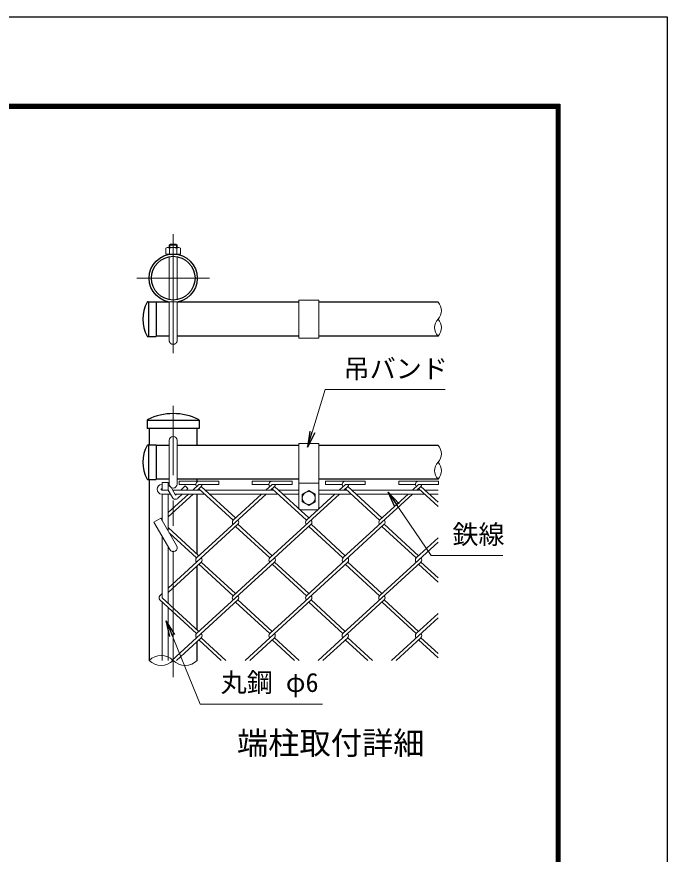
# Model space of a CAD drawing. Units: millimetres, scale not verified. Extents: x -4200 to 4200, y -2970 to 2970.
# Drawn here: x 2563 to 4200, y 861 to 2970 of the extents above; entities that cross this region are included whole.
import ezdxf
from ezdxf.enums import TextEntityAlignment as Align

# ---------------------------------------------------------------- set-up
doc = ezdxf.new("R2010")
doc.units = ezdxf.units.MM
doc.header["$LTSCALE"] = 10
doc.linetypes.add('DASHED', pattern=[7.5, 6, -1.5])
doc.linetypes.add('USER1', pattern=[50.8, 31.75, -6.35, 6.35, -6.35])
for name, color, linetype, lineweight in [('0-0_D-STR1', 1, 'Continuous', 25), ('0-2_D-STR3', 3, 'Continuous', 13), ('0-3_D-STR2', 7, 'Continuous', 13), ('0-4_D-BMK', 2, 'USER1', 13), ('0-5_D-STR-DIM', 7, 'Continuous', 13), ('0-A_D-STR-TXT', 7, 'Continuous', 13), ('0-B_D-TTL-TXT', 7, 'Continuous', 25), ('0-C_D-TTL', 7, 'Continuous', 25)]:
    doc.layers.add(name, color=color, linetype=linetype, lineweight=lineweight)
doc.layers.add('0-6_0', color=7, linetype='Continuous')
doc.styles.add('ＭＳ ゴシック', font='')
doc.styles.get('ＭＳ ゴシック').set_extended_font_data('MS Gothic')

# ---------------------------------------------------------------- blocks, each defined once
blk = doc.blocks.new('_Open')
at = {"layer": '0-6_0'}
blk.add_line((-10, 1.667), (0, 0), dxfattribs=at)
blk.add_lwpolyline([(-10, -1.667), (0, 0), (-10, 0)], dxfattribs=at)

msp = doc.modelspace()

# ---------------------------------------------------------------- linework, layer by layer
at = {"layer": '0-0_D-STR1'}
for p, q in [((2893.47, 2252.42), (2914.3, 2252.42)), ((2894.3, 2252.42), (2894.3, 2164.92)), ((2914.3, 2252.42), (2914.3, 2164.92)), ((2946.8, 2251.17), (2914.3, 2251.17)), ((3273.07, 2251.17), (2966.8, 2251.17)), ((3623.46, 2251.17), (3323.07, 2251.17)), ((2893.47, 2164.92), (2914.3, 2164.92)), ((2946.8, 2166.17), (2914.3, 2166.17)), ((3273.07, 2166.17), (2966.8, 2166.17)), ((3623.46, 2166.17), (3323.07, 2166.17)), ((2891.55, 1954.11), (2891.55, 1933.28)), ((3022.05, 1953.28), (2891.55, 1953.28)), ((3022.05, 1954.11), (3022.05, 1933.28)), ((3022.05, 1933.28), (2891.55, 1933.28)), ((2896.05, 1933.28), (2896.05, 1892.03)), ((3017.55, 1890.78), (3017.55, 1933.28)), ((2893.47, 1892.03), (2914.3, 1892.03)), ((2894.3, 1892.03), (2894.3, 1804.53)), ((2914.3, 1892.03), (2914.3, 1804.53)), ((2946.8, 1890.78), (2914.3, 1890.78)), ((3273.07, 1890.78), (2966.8, 1890.78)), ((3623.46, 1890.78), (3323.07, 1890.78)), ((2893.47, 1804.53), (2914.3, 1804.53)), ((2896.05, 1804.53), (2896.05, 1349.11)), ((2946.8, 1805.78), (2914.3, 1805.78)), ((3273.07, 1805.78), (2966.8, 1805.78)), ((3017.55, 1800.52), (3017.55, 1805.78)), ((3623.46, 1805.78), (3323.07, 1805.78)), ((3017.55, 1616.64), (3017.55, 1768.28)), ((3017.55, 1426.04), (3017.55, 1587.77)), ((3017.55, 1349.11), (3017.55, 1397.17))]:
    msp.add_line(p, q, dxfattribs=at)
for radius in [60.75, 55]:
    msp.add_circle((2956.8, 2311.92), radius, dxfattribs=at)
for centre, radius, start, end in [((2969.86, 2208.67), 89.31, 151.52136, 208.47864), ((2893.47, 2249.92), 2.5, 90, 147.70173), ((2893.47, 2167.42), 2.5, 212.29827, 270), ((2956.8, 1822.43), 148.34, 64.40505, 115.59495), ((2894.05, 1954.11), 2.5, 122.29827, 180), ((3019.55, 1954.11), 2.5, 0, 57.70173), ((2969.86, 1848.28), 89.31, 151.52136, 208.47864), ((2893.47, 1889.53), 2.5, 90, 147.70173), ((2893.47, 1807.03), 2.5, 212.29827, 270)]:
    msp.add_arc(centre, radius, start, end, dxfattribs=at)
at = {"layer": '0-2_D-STR3'}
for p, q in [((2938.05, 2372.67), (2938.05, 2387.17)), ((2941.99, 2388.92), (2970.91, 2388.92)), ((2946.8, 2388.92), (2946.8, 2394.74)), ((2947.42, 2387.17), (2947.42, 2372.67)), ((2948.55, 2388.92), (2948.55, 2396.49)), ((2949.8, 2397.74), (2963.8, 2397.74)), ((2966.8, 2394.74), (2963.8, 2397.74)), ((2965.05, 2388.92), (2965.05, 2396.49)), ((2966.17, 2387.17), (2966.17, 2372.67)), ((2966.8, 2388.92), (2966.8, 2394.74)), ((2975.55, 2372.67), (2975.55, 2387.17)), ((2938.05, 2372.67), (2975.55, 2372.67)), ((2946.8, 2371.84), (2946.8, 2372.67)), ((2946.8, 2257.83), (2946.8, 2366)), ((2966.8, 2371.84), (2966.8, 2372.67)), ((2966.8, 2257.83), (2966.8, 2366)), ((2946.8, 2155.24), (2946.8, 2252)), ((2966.8, 2155.24), (2966.8, 2252)), ((3273.07, 2256.17), (3273.07, 2161.17)), ((3323.07, 2256.17), (3273.07, 2256.17)), ((3323.07, 2256.17), (3323.07, 2161.17)), ((3323.07, 2161.17), (3273.07, 2161.17)), ((2946.8, 1793.28), (2946.8, 1903.28)), ((2966.8, 1793.28), (2966.8, 1903.28)), ((3273.07, 1895.78), (3273.07, 1733.28)), ((3323.07, 1895.78), (3273.07, 1895.78)), ((3323.07, 1895.78), (3323.07, 1733.28)), ((2929.3, 1778.28), (2929.3, 1797.03)), ((2929.3, 1797.03), (2944.3, 1797.03)), ((2944.3, 1778.28), (2944.3, 1797.03)), ((3323.07, 1795.78), (3273.07, 1795.78)), ((2928.05, 1792.03), (2929.3, 1792.03)), ((2928.05, 1782.03), (2929.3, 1782.03)), ((2928.05, 1778.28), (2944.3, 1778.28)), ((2944.3, 1778.28), (2955.12, 1759.46)), ((2955.83, 1778.28), (3025.43, 1778.28)), ((2975.72, 1778.28), (2987.03, 1789.33)), ((3037.28, 1778.28), (3209.75, 1778.28)), ((3221.6, 1778.28), (3273.07, 1778.28)), ((3281.82, 1767.63), (3298.07, 1777.03)), ((3298.07, 1777.03), (3314.32, 1767.63)), ((3323.07, 1778.28), (3394.07, 1778.28)), ((3405.91, 1778.28), (3578.39, 1778.28)), ((3590.23, 1778.28), (3623.46, 1778.28)), ((2928.05, 1768.28), (2950.05, 1768.28)), ((2929.3, 1700.91), (2929.3, 1768.28)), ((2944.3, 1674.93), (2944.3, 1768.28)), ((2961.59, 1768.28), (3036.35, 1768.28)), ((2968.82, 1757.56), (2979.79, 1768.28)), ((3048.19, 1768.28), (3220.67, 1768.28)), ((3232.51, 1768.28), (3273.07, 1768.28)), ((3281.82, 1767.63), (3281.82, 1748.92)), ((3314.32, 1767.63), (3314.32, 1748.92)), ((3323.07, 1768.28), (3404.99, 1768.28)), ((3416.83, 1768.28), (3589.31, 1768.28)), ((3601.15, 1768.28), (3623.46, 1768.28)), ((3318.07, 1728.28), (3278.07, 1728.28)), ((2908.32, 1697.25), (2925.64, 1707.25)), ((2908.32, 1697.25), (2948.14, 1628.28)), ((2925.64, 1707.25), (2965.46, 1638.28)), ((2929.3, 1506.9), (2929.3, 1660.91)), ((2944.3, 1493.16), (2944.3, 1634.93)), ((2929.3, 1349.11), (2929.3, 1496.05)), ((2944.3, 1349.11), (2944.3, 1482.31))]:
    msp.add_line(p, q, dxfattribs=at)
for points in [[(2949.8, 2397.74), (2946.8, 2394.74), (2966.8, 2394.74)], [(2954.41, 1780.75), (2962.99, 1765.84), (2965.48, 1768.28)], [(2990.03, 1778.28), (2994.02, 1782.18), (2987.03, 1789.33)], [(3281.82, 1748.92), (3298.07, 1739.53), (3314.32, 1748.92)]]:
    msp.add_lwpolyline(points, dxfattribs=at)
msp.add_circle((3298.07, 1758.28), 16.23, dxfattribs=at)
for centre, radius, start, end in [((2942.73, 2381.92), 7.04, 48.21899, 131.78101), ((2956.8, 2362.93), 25.99, 68.85295, 111.14705), ((2970.86, 2381.77), 7.15, 49.0514, 130.9486), ((2956.8, 1903.28), 10, 0, 180), ((2956.8, 1793.28), 10, 180, 0), ((2928.05, 1780.15), 11.88, 90, 270), ((2928.05, 1780.15), 1.88, 90, 270), ((2934.91, 1769.53), 22.5, 29.90854, 65.34129), ((2962.71, 1763.82), 8.75, 209.90854, 314.33561), ((3278.07, 1733.28), 5, 180, 270), ((3318.07, 1733.28), 5, 270, 0), ((2956.8, 1633.28), 10, 210, 30)]:
    msp.add_arc(centre, radius, start, end, dxfattribs=at)
at = {"layer": '0-2_D-STR3', "linetype": 'DASHED'}
msp.add_arc((2956.8, 2155.24), 10, 180, 0, dxfattribs=at)
at = {"layer": '0-3_D-STR2'}
for p, q in [((2971.74, 1800.52), (3071.74, 1800.52)), ((2971.74, 1792.52), (2971.74, 1800.52)), ((3155.91, 1800.65), (3255.91, 1800.65)), ((3155.91, 1792.65), (3155.91, 1800.65)), ((3340.23, 1800.65), (3440.23, 1800.65)), ((3340.23, 1792.65), (3340.23, 1800.65)), ((3524.55, 1800.65), (3624.55, 1800.65)), ((3524.55, 1792.65), (3524.55, 1800.65)), ((3624.55, 1792.65), (3624.55, 1800.65)), ((2971.74, 1792.52), (3013.71, 1792.52)), ((3021.44, 1792.52), (3005.9, 1778.28)), ((3027.51, 1787.23), (3017.74, 1778.28)), ((3107.83, 1702.78), (3021.59, 1781.8)), ((3113.75, 1708.2), (3027.51, 1787.23)), ((3155.91, 1792.65), (3197.88, 1792.65)), ((3205.91, 1792.65), (3190.22, 1778.28)), ((3211.83, 1787.23), (3202.06, 1778.28)), ((3292.15, 1702.78), (3205.91, 1781.8)), ((3298.07, 1708.2), (3211.83, 1787.23)), ((3340.23, 1792.65), (3382.2, 1792.65)), ((3390.23, 1792.65), (3374.54, 1778.28)), ((3396.15, 1787.23), (3386.38, 1778.28)), ((3476.47, 1702.78), (3390.23, 1781.8)), ((3482.39, 1708.2), (3396.15, 1787.23)), ((3524.55, 1792.65), (3566.52, 1792.65)), ((3574.55, 1792.65), (3558.86, 1778.28)), ((3580.32, 1787.36), (3570.41, 1778.28)), ((3623.46, 1736.98), (3574.4, 1781.94)), ((3574.55, 1792.65), (3624.55, 1792.65)), ((3623.46, 1747.83), (3580.32, 1787.36)), ((2994.99, 1768.28), (2944.3, 1721.83)), ((3006.83, 1768.28), (2944.3, 1710.98)), ((3191.15, 1768.28), (3015.68, 1607.49)), ((3179.31, 1768.28), (3107.84, 1702.79)), ((3375.47, 1768.28), (3200, 1607.49)), ((3363.63, 1768.28), (3292.15, 1702.78)), ((3559.49, 1768.28), (3384.17, 1607.63)), ((3547.95, 1768.28), (3476.47, 1702.78)), ((2929.3, 1708.08), (2926.59, 1705.6)), ((3119.54, 1692.08), (2944.3, 1531.5)), ((3303.86, 1692.08), (3107.7, 1512.33)), ((3205.78, 1613.05), (3119.54, 1692.08)), ((3488.16, 1692.06), (3292.01, 1512.33)), ((3390.09, 1613.05), (3303.86, 1692.08)), ((3574.41, 1613.05), (3488.18, 1692.08)), ((3021.46, 1613.05), (2944.3, 1683.76)), ((3015.54, 1607.63), (2946.78, 1670.63)), ((3199.85, 1607.63), (3113.62, 1686.65)), ((3384.17, 1607.63), (3297.94, 1686.65)), ((3568.49, 1607.63), (3482.25, 1686.65)), ((3623.46, 1647.15), (3476.33, 1512.33)), ((3623.46, 1658), (3568.49, 1607.63)), ((3027.38, 1596.78), (2944.3, 1520.65)), ((3211.7, 1596.78), (3015.54, 1417.03)), ((3107.7, 1512.33), (3021.46, 1591.35)), ((3113.62, 1517.75), (3027.38, 1596.78)), ((3396.02, 1596.78), (3199.85, 1417.03)), ((3292.01, 1512.33), (3205.78, 1591.35)), ((3297.94, 1517.75), (3211.7, 1596.78)), ((3580.33, 1596.78), (3384.17, 1417.03)), ((3476.33, 1512.33), (3390.09, 1591.35)), ((3482.25, 1517.75), (3396.02, 1596.78)), ((3623.46, 1546.41), (3574.41, 1591.35)), ((3623.46, 1557.26), (3580.33, 1596.78)), ((2929.3, 1517.75), (2923.38, 1512.33)), ((3015.54, 1417.03), (2923.38, 1501.48)), ((3021.46, 1422.45), (2929.3, 1506.9)), ((3119.54, 1501.48), (2953.26, 1349.11)), ((3205.78, 1422.45), (3119.54, 1501.48)), ((3303.86, 1501.48), (3137.58, 1349.11)), ((3390.09, 1422.45), (3303.86, 1501.48)), ((3488.18, 1501.48), (3321.9, 1349.11)), ((3574.41, 1422.45), (3488.18, 1501.48)), ((3199.85, 1417.03), (3113.62, 1496.05)), ((3384.17, 1417.03), (3297.94, 1496.05)), ((3568.49, 1417.03), (3482.77, 1495.58)), ((3623.46, 1456.55), (3506.22, 1349.11)), ((3623.46, 1467.4), (3568.49, 1417.03)), ((3027.38, 1406.18), (2965.1, 1349.11)), ((3077.81, 1349.11), (3021.46, 1400.75)), ((3089.65, 1349.11), (3027.38, 1406.18)), ((3211.7, 1406.18), (3149.42, 1349.11)), ((3262.13, 1349.11), (3205.78, 1400.75)), ((3273.97, 1349.11), (3211.7, 1406.18)), ((3396.02, 1406.18), (3333.74, 1349.11)), ((3446.45, 1349.11), (3390.09, 1400.75)), ((3458.29, 1349.11), (3396.01, 1406.18)), ((3580.33, 1406.18), (3518.06, 1349.11)), ((3623.46, 1355.81), (3574.41, 1400.75)), ((3623.46, 1366.66), (3580.33, 1406.18))]:
    msp.add_line(p, q, dxfattribs=at)
for points in [[(3021.44, 1792.52), (3071.74, 1792.52), (3071.74, 1800.52)], [(3205.91, 1792.65), (3255.91, 1792.65), (3255.91, 1800.65)], [(3390.23, 1792.65), (3440.23, 1792.65), (3440.23, 1800.65)]]:
    msp.add_lwpolyline(points, dxfattribs=at)
for centre, start, end in [((3021.74, 1792.52), 95, 221.07291), ((3205.91, 1792.65), 95, 222.5), ((3390.23, 1792.65), 95, 222.5), ((3574.55, 1792.65), 85, 222.5), ((3021.59, 1792.65), 317.5, 359.03224), ((3205.91, 1792.65), 317.5, 0), ((3390.23, 1792.65), 317.5, 0), ((3574.55, 1792.65), 317.5, 0), ((3113.75, 1697.35), 137.5, 222.5), ((3113.75, 1697.35), 317.5, 42.5), ((3298.07, 1697.35), 137.5, 222.5), ((3298.07, 1697.35), 317.5, 42.5), ((3482.39, 1697.35), 137.5, 222.5), ((3482.39, 1697.35), 317.5, 42.5), ((3021.59, 1602.05), 137.5, 222.5), ((3021.59, 1602.05), 317.5, 42.5), ((3205.91, 1602.05), 137.5, 222.5), ((3205.91, 1602.05), 317.5, 42.5), ((3390.23, 1602.05), 137.5, 222.5), ((3390.23, 1602.05), 317.5, 42.5), ((3574.55, 1602.05), 137.5, 222.5), ((3574.55, 1602.05), 317.5, 42.5), ((2929.3, 1506.9), 137.5, 222.5), ((3113.62, 1506.9), 137.5, 222.5), ((3113.62, 1506.9), 317.5, 42.5), ((3297.94, 1506.9), 137.5, 222.5), ((3297.94, 1506.9), 317.5, 42.5), ((3482.25, 1506.9), 137.5, 222.5), ((3482.25, 1506.9), 317.5, 42.5), ((3021.44, 1411.59), 137.5, 222.5), ((3021.44, 1411.59), 317.5, 42.5), ((3205.76, 1411.59), 137.5, 222.5), ((3205.76, 1411.59), 317.5, 42.5), ((3390.08, 1411.59), 137.5, 222.5), ((3390.08, 1411.59), 317.5, 42.5), ((3574.4, 1411.59), 137.5, 222.5), ((3574.4, 1411.59), 317.5, 42.5)]:
    msp.add_arc(centre, 8.03, start, end, dxfattribs=at)
at = {"layer": '0-4_D-BMK'}
for p, q in [((2956.8, 2122.65), (2956.8, 2422.65)), ((3047.92, 2311.92), (2865.67, 2311.92)), ((2956.8, 1307.45), (2956.8, 1990.78))]:
    msp.add_line(p, q, dxfattribs=at)
at = {"layer": '0-5_D-STR-DIM'}
for centre, radius, start, end in [((3602.08, 2229.92), 30.15, 315.18146, 44.81854), ((3644.85, 2187.42), 30.15, 135.18146, 224.81854), ((3602.08, 2187.42), 30.15, 315.18146, 44.81854), ((3602.08, 1869.53), 30.15, 315.18146, 44.81854), ((3644.85, 1827.03), 30.15, 135.18146, 224.81854), ((3602.08, 1827.03), 30.15, 315.18146, 44.81854), ((2926.42, 1318.54), 43.09, 45.18146, 134.81854), ((2926.42, 1379.68), 43.09, 225.18146, 314.81854), ((2987.17, 1379.68), 43.09, 225.18146, 314.81854)]:
    msp.add_arc(centre, radius, start, end, dxfattribs=at)
at = {"layer": '0-A_D-STR-TXT'}
for points in [[(3641.64, 2031.77), (3339.19, 2031.77), (3295.78, 1888.21)], [(3786.78, 1613.75), (3605.91, 1613.75), (3498.99, 1770.99)], [(3332.67, 1239.24), (3024.64, 1239.24), (2940.27, 1447.11)]]:
    msp.add_lwpolyline(points, dxfattribs=at)
at = {"layer": '0-C_D-TTL', "color": 2}
msp.add_lwpolyline([(-4199.55, 2970.23), (4200.45, 2970.23), (4200.45, -2969.77), (-4199.55, -2969.77)], close=True, dxfattribs=at)
at = {"layer": '0-C_D-TTL'}
for points in [[(-3929.55, 2750.23), (3930.45, 2750.23), (3930.45, -2749.77), (-3929.55, -2749.77)], [(-3927.05, 2747.73), (3927.95, 2747.73), (3927.95, -2747.27), (-3927.05, -2747.27)], [(-3924.55, 2745.23), (3925.45, 2745.23), (3925.45, -2744.77), (-3924.55, -2744.77)], [(-3922.05, 2742.73), (3922.95, 2742.73), (3922.95, -2742.27), (-3922.05, -2742.27)], [(-3919.55, 2740.23), (3920.45, 2740.23), (3920.45, -2739.77), (-3919.55, -2739.77)]]:
    msp.add_lwpolyline(points, close=True, dxfattribs=at)

# ---------------------------------------------------------------- block references
at = {"layer": '0-A_D-STR-TXT', "xscale": 4, "yscale": 4}
for p, rotation in [((3295.2, 1886.3), 253.17579), ((3497.87, 1772.65), 124.21291), ((2939.51, 1448.96), 112.09224)]:
    msp.add_blockref('_Open', p, dxfattribs=dict(at, rotation=rotation))

# ---------------------------------------------------------------- texts
at = {"layer": '0-A_D-STR-TXT', "style": 'ＭＳ ゴシック'}
for s, p in [('吊バンド', (3385.8, 2045.62)), ('鉄線', (3659.62, 1628.11)), ('丸鋼 φ6', (3076.33, 1255.38))]:
    msp.add_text(s, height=48.09, dxfattribs=at).set_placement(p, align=Align.BOTTOM_LEFT)
at = {"layer": '0-B_D-TTL-TXT', "style": 'ＭＳ ゴシック'}
msp.add_text('端柱取付詳細', height=57.7, dxfattribs=at).set_placement((3117.29, 1095.2), align=Align.BOTTOM_LEFT)

doc.saveas('drawing.dxf')
